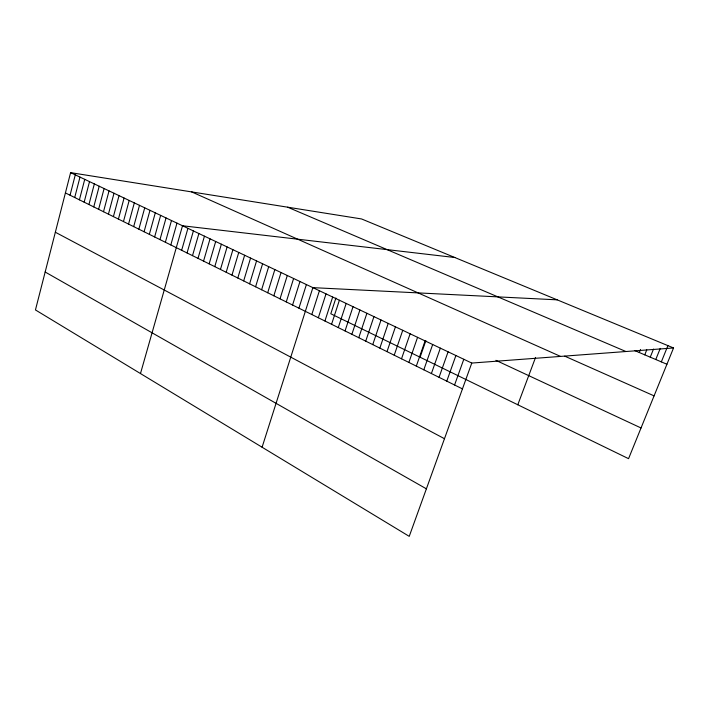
<?xml version="1.0" encoding="UTF-8"?>
<svg xmlns="http://www.w3.org/2000/svg" width="709" height="709" viewBox="0 0 709 709"><rect width="100%" height="100%" fill="white"/><g stroke="black" fill="none" stroke-linecap="round" stroke-linejoin="round"><path stroke-width="1.06" d="M673.55 347.959L361.546 218.948L70.608 172.642L35.45 309.939L409.235 536.359L471.769 363.061L673.55 347.959L628.555 458.67L330.793 313.759L335.915 297.975M70.049 195.214L75.278 174.866M74.711 197.519L79.993 177.099M79.417 199.841L84.734 179.35M84.158 202.18L89.52 181.619M88.935 204.538L94.341 183.915M93.756 206.913L99.207 186.219M98.613 209.306L104.099 188.541M103.505 211.725L109.035 190.889M108.433 214.153L114.016 193.247M113.405 216.608L119.032 195.631M118.412 219.081L124.084 198.033M123.463 221.571L129.18 200.452M128.551 224.088L134.32 202.889M133.682 226.623L139.505 205.344M138.858 229.175L144.725 207.826M144.078 231.746L149.989 210.325M149.333 234.342L155.298 212.842M154.633 236.957L160.651 215.385M159.986 239.598L166.048 217.947M165.374 242.256L171.489 220.526M170.807 244.942L176.975 223.131M140.479 373.563L182.514 225.763L454.824 257.518M181.655 250.295L187.929 228.333M187.061 252.962L193.389 230.921M192.511 255.648L198.892 233.536M198.006 258.368L204.449 236.168M203.554 261.098L210.041 238.827M209.137 263.854L215.687 241.503M214.774 266.637L221.376 244.206M220.455 269.447L227.119 246.936M226.189 272.274L232.906 249.683M231.967 275.127L238.747 252.448M237.799 277.999L244.632 255.249M243.674 280.906L250.569 258.067M249.603 283.83L256.561 260.912M255.586 286.782L262.596 263.775M261.612 289.759L268.693 266.664M267.692 292.755L274.844 269.588M273.834 295.786L281.039 272.531M280.02 298.844L287.296 275.5M286.268 301.928L293.606 278.495M292.569 305.03L299.969 281.517M298.923 308.167L306.394 284.566M262.091 447.228L312.882 287.641L557.168 299.836M311.809 314.53L319.413 290.743M318.332 317.747L326.016 293.872M324.926 321L332.672 297.036M331.573 324.279L339.389 300.226M338.273 327.593L346.178 303.443M345.044 330.935L353.02 306.696M351.877 334.302L359.924 309.975M358.772 337.706L366.899 313.281M365.729 341.144L373.935 316.622M372.757 344.609L381.034 319.989M379.847 348.11L388.204 323.393M386.999 351.637L395.445 326.831M394.222 355.2L402.747 330.297M401.516 358.807L410.121 333.797M408.88 362.441L417.566 337.333M416.316 366.11L425.09 340.905M420.091 357.221L425.87 340.639M423.814 369.806L432.676 344.503M431.391 373.546L440.342 348.146M439.048 377.33L448.088 351.815M446.776 381.141L455.905 355.528M454.575 384.987L463.801 359.277M517.792 404.768L535.561 357.425M639.305 352.533L640.511 349.519M644.765 354.846L646.776 349.812M650.25 357.176L653.503 349.094M655.781 359.516L660.274 348.376M661.337 361.874L667.913 345.637M634.785 350.609L666.93 364.249M287.65 207.188L625.941 351.522M564.745 356.148L654.079 395.87M191.66 191.909L560.544 356.414M495.901 360.34L641.033 427.97M70.608 172.642L471.769 363.061M65.414 192.928L462.454 388.878M55.346 232.233L444.472 438.703M45.163 272.008L426.384 488.829"/></g></svg>
